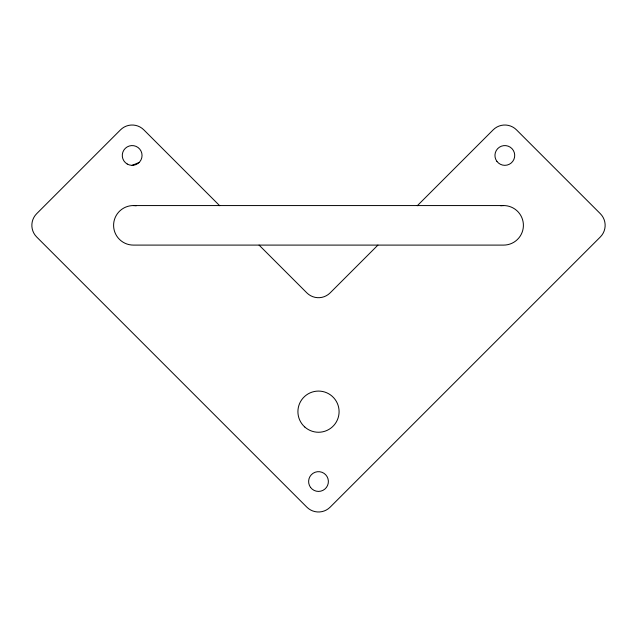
<?xml version="1.0" encoding="UTF-8"?>
<svg xmlns="http://www.w3.org/2000/svg" width="637" height="637" viewBox="0 0 637 637"><rect width="100%" height="100%" fill="white"/><g stroke="black" fill="none" stroke-linecap="round" stroke-linejoin="round"><path stroke-width="0.96" d="M377.932 245.094L330.149 292.877A16.466 16.466 0 0 1 306.851 292.877L259.068 245.094M417.291 205.735L493.189 129.837A16.466 16.466 0 0 1 516.48 129.837L600.325 213.69A16.466 16.466 0 0 1 600.325 236.98L330.149 507.163A16.466 16.466 0 0 1 306.851 507.163L36.675 236.98A16.466 16.466 0 0 1 36.675 213.69L120.52 129.837A16.466 16.466 0 0 1 143.811 129.837L219.709 205.735M132.17 165.341L139.153 162.451M503.636 205.568L133.364 205.568M500.746 205.775A19.771 19.771 0 0 1 523.351 223.882A19.771 19.771 0 0 1 503.636 245.102L133.364 245.094A19.771 19.771 0 0 1 113.649 223.882A19.771 19.771 0 0 1 136.254 205.775M304.773 427.005A20.583 20.583 0 0 0 338.653 415.881A20.583 20.583 0 0 0 312.082 392.105A20.583 20.583 0 0 0 304.773 427.005M127.225 164.02A9.881 9.881 0 0 0 142.051 155.46A9.881 9.881 0 0 0 127.225 146.9A9.881 9.881 0 0 0 127.225 164.02M310.569 487.432A9.881 9.881 0 0 0 327.569 485.466A9.881 9.881 0 0 0 317.361 471.722A9.881 9.881 0 0 0 310.569 487.432M496.9 161.352A9.881 9.881 0 0 0 513.9 159.385A9.881 9.881 0 0 0 503.7 145.642A9.881 9.881 0 0 0 496.9 161.352"/></g></svg>
